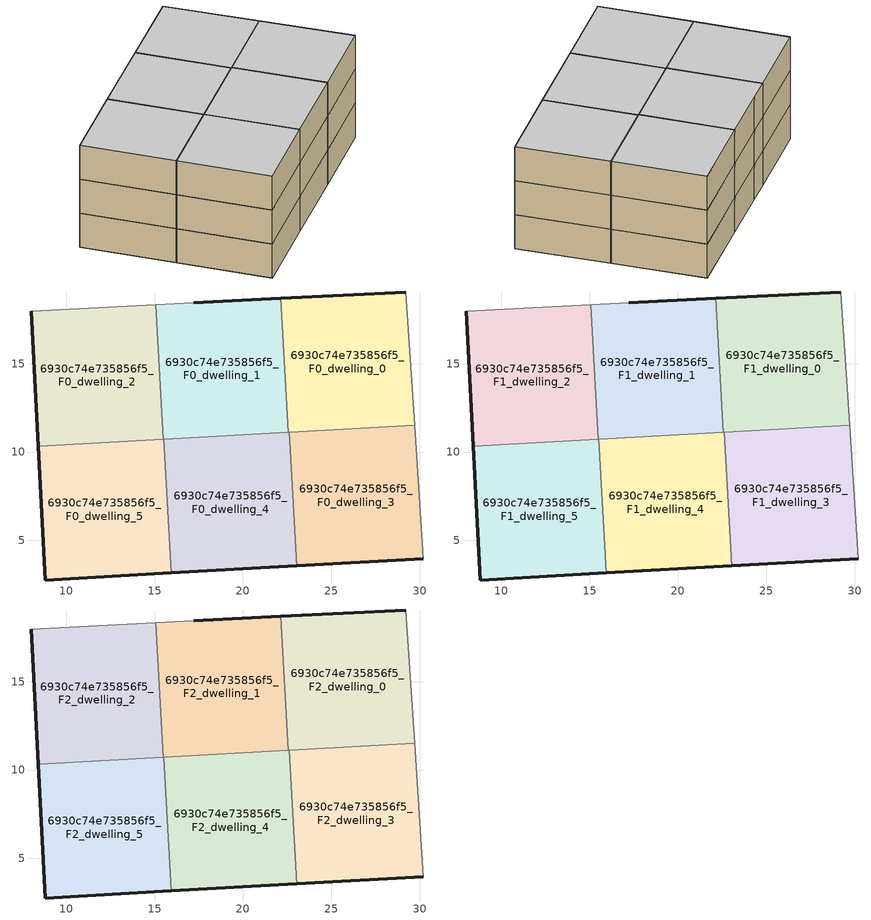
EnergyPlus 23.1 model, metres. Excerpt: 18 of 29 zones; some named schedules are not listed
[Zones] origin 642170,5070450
6930c74e735856f5_F0_dwelling_0
 floor ground (EU_floor_Construction): 29.72,11.51 29.22,19.06 22.14,18.71 22.56,11.12 z0
 wall outside (EU_wall_Construction): 22.14,18.71 29.22,19.06 z0:3
 wall adiabatic (EU_wall_Construction): 29.22,19.06 29.72,11.51 z0:3
 wall to 6930c74e735856f5_F0_dwelling_1 (EU_wall_Construction): 22.56,11.12 22.14,18.71 z0:3
 wall to 6930c74e735856f5_F0_dwelling_3 (EU_wall_Construction): 29.72,11.51 22.64,11.12 z0:3
 wall to 6930c74e735856f5_F0_dwelling_4 (EU_wall_Construction): 22.64,11.12 22.57,11.12 z0:3
6930c74e735856f5_F0_dwelling_1
 floor ground (EU_floor_Construction): 22.56,11.12 22.14,18.71 17.21,18.46 15.06,18.35 15.48,10.72 z0
 wall outside (EU_wall_Construction): 17.21,18.46 22.14,18.71 z0:3
 wall to 6930c74e735856f5_F0_dwelling_2 (EU_wall_Construction): 15.48,10.72 15.06,18.35 z0:3
 wall adiabatic (EU_wall_Construction): 15.06,18.35 17.21,18.46 z0:3
 wall to 6930c74e735856f5_F0_dwelling_4 (EU_wall_Construction): 22.56,11.12 15.52,10.72 z0:3
 wall to 6930c74e735856f5_F0_dwelling_5 (EU_wall_Construction): 15.52,10.72 15.48,10.72 z0:3
6930c74e735856f5_F0_dwelling_2
 floor ground (EU_floor_Construction): 15.48,10.72 15.06,18.35 8.01,17.97 8.41,10.33 z0
 wall outside (EU_wall_Construction): 8.41,10.33 8.01,17.97 z0:3
 wall adiabatic (EU_wall_Construction): 8.01,17.97 15.06,18.35 z0:3
 wall to 6930c74e735856f5_F0_dwelling_5 (EU_wall_Construction): 15.48,10.72 8.41,10.33 z0:3
6930c74e735856f5_F0_dwelling_3
 floor ground (EU_floor_Construction): 30.22,3.95 29.72,11.51 22.64,11.12 23.06,3.55 z0
 wall outside (EU_wall_Construction): 30.22,3.95 23.06,3.55 z0:3
 wall adiabatic (EU_wall_Construction): 29.72,11.51 30.22,3.95 z0:3
 wall to 6930c74e735856f5_F0_dwelling_4 (EU_wall_Construction): 23.06,3.55 22.64,11.12 z0:3
6930c74e735856f5_F0_dwelling_4
 floor ground (EU_floor_Construction): 23.06,3.55 22.64,11.12 15.52,10.72 15.94,3.16 z0
 wall outside (EU_wall_Construction): 23.06,3.55 15.94,3.16 z0:3
 wall to 6930c74e735856f5_F0_dwelling_5 (EU_wall_Construction): 15.94,3.16 15.52,10.72 z0:3
6930c74e735856f5_F0_dwelling_5
 floor ground (EU_floor_Construction): 15.94,3.16 15.52,10.72 8.41,10.33 8.81,2.76 z0
 wall outside (EU_wall_Construction): 15.94,3.16 8.81,2.76 8.41,10.33 z0:3
6930c74e735856f5_F1_dwelling_0
 floor to 6930c74e735856f5_F0_dwelling_0 (EU_floor_Construction): 29.72,11.51 29.22,19.06 22.14,18.71 22.56,11.12 z3
 wall outside (EU_wall_Construction): 22.14,18.71 29.22,19.06 z3:6
 wall adiabatic (EU_wall_Construction): 29.22,19.06 29.72,11.51 z3:6
 wall to 6930c74e735856f5_F1_dwelling_1 (EU_wall_Construction): 22.56,11.12 22.14,18.71 z3:6
 wall to 6930c74e735856f5_F1_dwelling_3 (EU_wall_Construction): 29.72,11.51 22.64,11.12 z3:6
 wall to 6930c74e735856f5_F1_dwelling_4 (EU_wall_Construction): 22.64,11.12 22.57,11.12 z3:6
6930c74e735856f5_F1_dwelling_1
 floor to 6930c74e735856f5_F0_dwelling_1 (EU_floor_Construction): 22.56,11.12 22.14,18.71 17.21,18.46 15.06,18.35 15.48,10.72 z3
 wall outside (EU_wall_Construction): 17.21,18.46 22.14,18.71 z3:6
 wall to 6930c74e735856f5_F1_dwelling_2 (EU_wall_Construction): 15.48,10.72 15.06,18.35 z3:6
 wall adiabatic (EU_wall_Construction): 15.06,18.35 17.21,18.46 z3:6
 wall to 6930c74e735856f5_F1_dwelling_4 (EU_wall_Construction): 22.56,11.12 15.52,10.72 z3:6
 wall to 6930c74e735856f5_F1_dwelling_5 (EU_wall_Construction): 15.52,10.72 15.48,10.72 z3:6
6930c74e735856f5_F1_dwelling_2
 floor to 6930c74e735856f5_F0_dwelling_2 (EU_floor_Construction): 15.48,10.72 15.06,18.35 8.01,17.97 8.41,10.33 z3
 wall outside (EU_wall_Construction): 8.41,10.33 8.01,17.97 z3:6
 wall adiabatic (EU_wall_Construction): 8.01,17.97 15.06,18.35 z3:6
 wall to 6930c74e735856f5_F1_dwelling_5 (EU_wall_Construction): 15.48,10.72 8.41,10.33 z3:6
6930c74e735856f5_F1_dwelling_3
 floor to 6930c74e735856f5_F0_dwelling_3 (EU_floor_Construction): 30.22,3.95 29.72,11.51 22.64,11.12 23.06,3.55 z3
 wall outside (EU_wall_Construction): 30.22,3.95 23.06,3.55 z3:6
 wall adiabatic (EU_wall_Construction): 29.72,11.51 30.22,3.95 z3:6
 wall to 6930c74e735856f5_F1_dwelling_4 (EU_wall_Construction): 23.06,3.55 22.64,11.12 z3:6
6930c74e735856f5_F1_dwelling_4
 floor to 6930c74e735856f5_F0_dwelling_4 (EU_floor_Construction): 23.06,3.55 22.64,11.12 15.52,10.72 15.94,3.16 z3
 wall outside (EU_wall_Construction): 23.06,3.55 15.94,3.16 z3:6
 wall to 6930c74e735856f5_F1_dwelling_5 (EU_wall_Construction): 15.94,3.16 15.52,10.72 z3:6
6930c74e735856f5_F1_dwelling_5
 floor to 6930c74e735856f5_F0_dwelling_5 (EU_floor_Construction): 15.94,3.16 15.52,10.72 8.41,10.33 8.81,2.76 z3
 wall outside (EU_wall_Construction): 15.94,3.16 8.81,2.76 8.41,10.33 z3:6
6930c74e735856f5_F2_dwelling_0
 floor to 6930c74e735856f5_F1_dwelling_0 (EU_floor_Construction): 29.72,11.51 29.22,19.06 22.14,18.71 22.56,11.12 z6
 wall outside (EU_wall_Construction): 22.14,18.71 29.22,19.06 z6:9
 wall adiabatic (EU_wall_Construction): 29.22,19.06 29.72,11.51 z6:9
 wall to 6930c74e735856f5_F2_dwelling_1 (EU_wall_Construction): 22.56,11.12 22.14,18.71 z6:9
 wall to 6930c74e735856f5_F2_dwelling_3 (EU_wall_Construction): 29.72,11.51 22.64,11.12 z6:9
 wall to 6930c74e735856f5_F2_dwelling_4 (EU_wall_Construction): 22.64,11.12 22.57,11.12 z6:9
 ceiling to 6930c74e735856f5_F3_dwelling_0 (EU_floor_Construction): 29.22,19.06 29.72,11.51 22.56,11.12 22.14,18.71 z9
6930c74e735856f5_F2_dwelling_1
 floor to 6930c74e735856f5_F1_dwelling_1 (EU_floor_Construction): 22.56,11.12 22.14,18.71 17.21,18.46 15.06,18.35 15.48,10.72 z6
 wall outside (EU_wall_Construction): 17.21,18.46 22.14,18.71 z6:9
 wall to 6930c74e735856f5_F2_dwelling_2 (EU_wall_Construction): 15.48,10.72 15.06,18.35 z6:9
 wall adiabatic (EU_wall_Construction): 15.06,18.35 17.21,18.46 z6:9
 wall to 6930c74e735856f5_F2_dwelling_4 (EU_wall_Construction): 22.56,11.12 15.52,10.72 z6:9
 wall to 6930c74e735856f5_F2_dwelling_5 (EU_wall_Construction): 15.52,10.72 15.48,10.72 z6:9
 ceiling to 6930c74e735856f5_F3_dwelling_1 (EU_floor_Construction): 22.14,18.71 22.56,11.12 15.48,10.72 15.06,18.35 17.21,18.46 z9
6930c74e735856f5_F2_dwelling_2
 floor to 6930c74e735856f5_F1_dwelling_2 (EU_floor_Construction): 15.48,10.72 15.06,18.35 8.01,17.97 8.41,10.33 z6
 wall outside (EU_wall_Construction): 8.41,10.33 8.01,17.97 z6:9
 wall adiabatic (EU_wall_Construction): 8.01,17.97 15.06,18.35 z6:9
 wall to 6930c74e735856f5_F2_dwelling_5 (EU_wall_Construction): 15.48,10.72 8.41,10.33 z6:9
 ceiling to 6930c74e735856f5_F3_dwelling_2 (EU_floor_Construction): 15.06,18.35 15.48,10.72 8.41,10.33 8.01,17.97 z9
6930c74e735856f5_F2_dwelling_3
 floor to 6930c74e735856f5_F1_dwelling_3 (EU_floor_Construction): 30.22,3.95 29.72,11.51 22.64,11.12 23.06,3.55 z6
 wall outside (EU_wall_Construction): 30.22,3.95 23.06,3.55 z6:9
 wall adiabatic (EU_wall_Construction): 29.72,11.51 30.22,3.95 z6:9
 wall to 6930c74e735856f5_F2_dwelling_4 (EU_wall_Construction): 23.06,3.55 22.64,11.12 z6:9
 ceiling to 6930c74e735856f5_F3_dwelling_3 (EU_floor_Construction): 29.72,11.51 30.22,3.95 23.06,3.55 22.64,11.12 z9
6930c74e735856f5_F2_dwelling_4
 floor to 6930c74e735856f5_F1_dwelling_4 (EU_floor_Construction): 23.06,3.55 22.64,11.12 15.52,10.72 15.94,3.16 z6
 wall outside (EU_wall_Construction): 23.06,3.55 15.94,3.16 z6:9
 wall to 6930c74e735856f5_F2_dwelling_5 (EU_wall_Construction): 15.94,3.16 15.52,10.72 z6:9
 ceiling to 6930c74e735856f5_F3_dwelling_4 (EU_floor_Construction): 22.64,11.12 23.06,3.55 15.94,3.16 15.52,10.72 z9
6930c74e735856f5_F2_dwelling_5
 floor to 6930c74e735856f5_F1_dwelling_5 (EU_floor_Construction): 15.94,3.16 15.52,10.72 8.41,10.33 8.81,2.76 z6
 wall outside (EU_wall_Construction): 15.94,3.16 8.81,2.76 8.41,10.33 z6:9
 ceiling to 6930c74e735856f5_F3_dwelling_5 (EU_floor_Construction): 15.52,10.72 15.94,3.16 8.81,2.76 8.41,10.33 z9
[Building]
EU S2 Campaign: North Axis=0; Terrain=City; Solar Distribution=FullExterior
[Site:Location]
Lyon-Bron: Latitude=45.75; Longitude=5; Time Zone=1; Elevation=198
[SizingPeriod:WeatherFileDays]
AnnualSizingPeriod: Begin Month=1; Begin Day of Month=1; End Month=12; End Day of Month=31; Day of Week for Start Day=Monday; Use Weather File Daylight Saving Period=No; Use Weather File Rain and Snow Indicators=No
[MATERIAL]
EU_InternalMass_Material: Roughness=MediumRough; Thickness=0.1; Conductivity=1; Density=1800; Specific Heat=900; Thermal Absorptance=0.9; Solar Absorptance=0.7; Visible Absorptance=0.7
[MATERIAL:NOMASS] Roughness=MediumRough; Thermal Absorptance=0.9; Solar Absorptance=0.7; Visible Absorptance=0.7
Name | Thermal Resistance
EU_wall_NoMass | 0.776494
EU_floor_NoMass | 0.421597
[CONSTRUCTION]
EU_wall_Construction: EU_wall_NoMass
EU_floor_Construction: EU_floor_NoMass
EU_InternalMass_Construction: EU_InternalMass_Material
[ZONE] Type=1; Multiplier=1; Ceiling Height=autocalculate; Floor Area=autocalculate; Part of Total Floor Area=Yes
Name | Volume
6930c74e735856f5_F0_dwelling_0; 6930c74e735856f5_F1_dwelling_0; 6930c74e735856f5_F2_dwelling_0 | 162.214
6930c74e735856f5_F0_dwelling_1; 6930c74e735856f5_F1_dwelling_1; 6930c74e735856f5_F2_dwelling_1 | 162.223
6930c74e735856f5_F0_dwelling_2; 6930c74e735856f5_F1_dwelling_2; 6930c74e735856f5_F2_dwelling_2 | 162.205
6930c74e735856f5_F0_dwelling_3; 6930c74e735856f5_F1_dwelling_3; 6930c74e735856f5_F2_dwelling_3 | 162.203
6930c74e735856f5_F0_dwelling_4; 6930c74e735856f5_F1_dwelling_4; 6930c74e735856f5_F2_dwelling_4 | 162.198
6930c74e735856f5_F0_dwelling_5; 6930c74e735856f5_F1_dwelling_5; 6930c74e735856f5_F2_dwelling_5 | 162.196
[INTERNALMASS] Construction=EU_InternalMass_Construction
Name | Zone or ZoneList | Surface Area
6930c74e735856f5_F0_dwelling_0_EU_InternalMass | 6930c74e735856f5_F0_dwelling_0 | 54.0711
6930c74e735856f5_F0_dwelling_1_EU_InternalMass | 6930c74e735856f5_F0_dwelling_1 | 54.0747
6930c74e735856f5_F0_dwelling_2_EU_InternalMass | 6930c74e735856f5_F0_dwelling_2 | 54.0681
6930c74e735856f5_F0_dwelling_3_EU_InternalMass | 6930c74e735856f5_F0_dwelling_3 | 54.0674
6930c74e735856f5_F0_dwelling_4_EU_InternalMass | 6930c74e735856f5_F0_dwelling_4 | 54.0664
6930c74e735856f5_F0_dwelling_5_EU_InternalMass | 6930c74e735856f5_F0_dwelling_5 | 54.065
6930c74e735856f5_F1_dwelling_0_EU_InternalMass | 6930c74e735856f5_F1_dwelling_0 | 54.0711
6930c74e735856f5_F1_dwelling_1_EU_InternalMass | 6930c74e735856f5_F1_dwelling_1 | 54.0747
6930c74e735856f5_F1_dwelling_2_EU_InternalMass | 6930c74e735856f5_F1_dwelling_2 | 54.0681
6930c74e735856f5_F1_dwelling_3_EU_InternalMass | 6930c74e735856f5_F1_dwelling_3 | 54.0674
6930c74e735856f5_F1_dwelling_4_EU_InternalMass | 6930c74e735856f5_F1_dwelling_4 | 54.0664
6930c74e735856f5_F1_dwelling_5_EU_InternalMass | 6930c74e735856f5_F1_dwelling_5 | 54.065
6930c74e735856f5_F2_dwelling_0_EU_InternalMass | 6930c74e735856f5_F2_dwelling_0 | 54.0711
6930c74e735856f5_F2_dwelling_1_EU_InternalMass | 6930c74e735856f5_F2_dwelling_1 | 54.0747
6930c74e735856f5_F2_dwelling_2_EU_InternalMass | 6930c74e735856f5_F2_dwelling_2 | 54.0681
6930c74e735856f5_F2_dwelling_3_EU_InternalMass | 6930c74e735856f5_F2_dwelling_3 | 54.0674
6930c74e735856f5_F2_dwelling_4_EU_InternalMass | 6930c74e735856f5_F2_dwelling_4 | 54.0664
6930c74e735856f5_F2_dwelling_5_EU_InternalMass | 6930c74e735856f5_F2_dwelling_5 | 54.065
[OTHEREQUIPMENT] Fuel Type=Electricity; Design Level Calculation Method=Watts/Area; Power per Zone Floor Area=1; Fraction Latent=0; Fraction Radiant=0; Fraction Lost=0; Carbon Dioxide Generation Rate=0; EndUse Subcategory=EU_Step8_InternalGains
Name | Zone or ZoneList or Space or SpaceList | Schedule
EU_Step8_InternalGain_6930c74e735856f5_F0_dwelling_0_f000 | 6930c74e735856f5_F0_dwelling_0 | EU_Step8_GainSchedule_6930c74e735856f5_F0_dwelling_0_f000
EU_Step8_InternalGain_6930c74e735856f5_F0_dwelling_1_f000 | 6930c74e735856f5_F0_dwelling_1 | EU_Step8_GainSchedule_6930c74e735856f5_F0_dwelling_1_f000
EU_Step8_InternalGain_6930c74e735856f5_F0_dwelling_2_f000 | 6930c74e735856f5_F0_dwelling_2 | EU_Step8_GainSchedule_6930c74e735856f5_F0_dwelling_2_f000
EU_Step8_InternalGain_6930c74e735856f5_F0_dwelling_3_f000 | 6930c74e735856f5_F0_dwelling_3 | EU_Step8_GainSchedule_6930c74e735856f5_F0_dwelling_3_f000
EU_Step8_InternalGain_6930c74e735856f5_F0_dwelling_4_f000 | 6930c74e735856f5_F0_dwelling_4 | EU_Step8_GainSchedule_6930c74e735856f5_F0_dwelling_4_f000
EU_Step8_InternalGain_6930c74e735856f5_F0_dwelling_5_f000 | 6930c74e735856f5_F0_dwelling_5 | EU_Step8_GainSchedule_6930c74e735856f5_F0_dwelling_5_f000
EU_Step8_InternalGain_6930c74e735856f5_F1_dwelling_0_f000 | 6930c74e735856f5_F1_dwelling_0 | EU_Step8_GainSchedule_6930c74e735856f5_F1_dwelling_0_f000
EU_Step8_InternalGain_6930c74e735856f5_F1_dwelling_1_f000 | 6930c74e735856f5_F1_dwelling_1 | EU_Step8_GainSchedule_6930c74e735856f5_F1_dwelling_1_f000
EU_Step8_InternalGain_6930c74e735856f5_F1_dwelling_2_f000 | 6930c74e735856f5_F1_dwelling_2 | EU_Step8_GainSchedule_6930c74e735856f5_F1_dwelling_2_f000
EU_Step8_InternalGain_6930c74e735856f5_F1_dwelling_3_f000 | 6930c74e735856f5_F1_dwelling_3 | EU_Step8_GainSchedule_6930c74e735856f5_F1_dwelling_3_f000
EU_Step8_InternalGain_6930c74e735856f5_F1_dwelling_4_f000 | 6930c74e735856f5_F1_dwelling_4 | EU_Step8_GainSchedule_6930c74e735856f5_F1_dwelling_4_f000
EU_Step8_InternalGain_6930c74e735856f5_F1_dwelling_5_f000 | 6930c74e735856f5_F1_dwelling_5 | EU_Step8_GainSchedule_6930c74e735856f5_F1_dwelling_5_f000
EU_Step8_InternalGain_6930c74e735856f5_F2_dwelling_0_f000 | 6930c74e735856f5_F2_dwelling_0 | EU_Step8_GainSchedule_6930c74e735856f5_F2_dwelling_0_f000
EU_Step8_InternalGain_6930c74e735856f5_F2_dwelling_1_f000 | 6930c74e735856f5_F2_dwelling_1 | EU_Step8_GainSchedule_6930c74e735856f5_F2_dwelling_1_f000
EU_Step8_InternalGain_6930c74e735856f5_F2_dwelling_2_f000 | 6930c74e735856f5_F2_dwelling_2 | EU_Step8_GainSchedule_6930c74e735856f5_F2_dwelling_2_f000
EU_Step8_InternalGain_6930c74e735856f5_F2_dwelling_3_f000 | 6930c74e735856f5_F2_dwelling_3 | EU_Step8_GainSchedule_6930c74e735856f5_F2_dwelling_3_f000
EU_Step8_InternalGain_6930c74e735856f5_F2_dwelling_4_f000 | 6930c74e735856f5_F2_dwelling_4 | EU_Step8_GainSchedule_6930c74e735856f5_F2_dwelling_4_f000
EU_Step8_InternalGain_6930c74e735856f5_F2_dwelling_5_f000 | 6930c74e735856f5_F2_dwelling_5 | EU_Step8_GainSchedule_6930c74e735856f5_F2_dwelling_5_f000
[ZONEVENTILATION:DESIGNFLOWRATE] Schedule=EU_AlwaysOn; Design Flow Rate Calculation Method=AirChanges/Hour; Air Changes per Hour=0.693814; Ventilation Type=Natural; Fan Pressure Rise=0; Fan Total Efficiency=1; Constant Term Coefficient=1; Temperature Term Coefficient=0; Velocity Term Coefficient=0; Velocity Squared Term Coefficient=0; Minimum Indoor Temperature=-100; Maximum Indoor Temperature=100; Delta Temperature=-100; Minimum Outdoor Temperature=-100; Maximum Outdoor Temperature=100; Maximum Wind Speed=40
Name | Zone or ZoneList or Space or SpaceList
EU_ConstantAir_6930c74e735856f5_F0_dwelling_0 | 6930c74e735856f5_F0_dwelling_0
EU_ConstantAir_6930c74e735856f5_F0_dwelling_1 | 6930c74e735856f5_F0_dwelling_1
EU_ConstantAir_6930c74e735856f5_F0_dwelling_2 | 6930c74e735856f5_F0_dwelling_2
EU_ConstantAir_6930c74e735856f5_F0_dwelling_3 | 6930c74e735856f5_F0_dwelling_3
EU_ConstantAir_6930c74e735856f5_F0_dwelling_4 | 6930c74e735856f5_F0_dwelling_4
EU_ConstantAir_6930c74e735856f5_F0_dwelling_5 | 6930c74e735856f5_F0_dwelling_5
EU_ConstantAir_6930c74e735856f5_F1_dwelling_0 | 6930c74e735856f5_F1_dwelling_0
EU_ConstantAir_6930c74e735856f5_F1_dwelling_1 | 6930c74e735856f5_F1_dwelling_1
EU_ConstantAir_6930c74e735856f5_F1_dwelling_2 | 6930c74e735856f5_F1_dwelling_2
EU_ConstantAir_6930c74e735856f5_F1_dwelling_3 | 6930c74e735856f5_F1_dwelling_3
EU_ConstantAir_6930c74e735856f5_F1_dwelling_4 | 6930c74e735856f5_F1_dwelling_4
EU_ConstantAir_6930c74e735856f5_F1_dwelling_5 | 6930c74e735856f5_F1_dwelling_5
EU_ConstantAir_6930c74e735856f5_F2_dwelling_0 | 6930c74e735856f5_F2_dwelling_0
EU_ConstantAir_6930c74e735856f5_F2_dwelling_1 | 6930c74e735856f5_F2_dwelling_1
EU_ConstantAir_6930c74e735856f5_F2_dwelling_2 | 6930c74e735856f5_F2_dwelling_2
EU_ConstantAir_6930c74e735856f5_F2_dwelling_3 | 6930c74e735856f5_F2_dwelling_3
EU_ConstantAir_6930c74e735856f5_F2_dwelling_4 | 6930c74e735856f5_F2_dwelling_4
EU_ConstantAir_6930c74e735856f5_F2_dwelling_5 | 6930c74e735856f5_F2_dwelling_5
[HVACTEMPLATE:THERMOSTAT] Constant Heating Setpoint=20; Constant Cooling Setpoint=50
EU_HeatOnly_6930c74e735856f5_F0_dwelling_0; EU_HeatOnly_6930c74e735856f5_F0_dwelling_1; EU_HeatOnly_6930c74e735856f5_F0_dwelling_2; EU_HeatOnly_6930c74e735856f5_F0_dwelling_3; EU_HeatOnly_6930c74e735856f5_F0_dwelling_4; EU_HeatOnly_6930c74e735856f5_F0_dwelling_5; EU_HeatOnly_6930c74e735856f5_F1_dwelling_0; EU_HeatOnly_6930c74e735856f5_F1_dwelling_1; EU_HeatOnly_6930c74e735856f5_F1_dwelling_2; EU_HeatOnly_6930c74e735856f5_F1_dwelling_3; EU_HeatOnly_6930c74e735856f5_F1_dwelling_4; EU_HeatOnly_6930c74e735856f5_F1_dwelling_5; EU_HeatOnly_6930c74e735856f5_F2_dwelling_0; EU_HeatOnly_6930c74e735856f5_F2_dwelling_1; EU_HeatOnly_6930c74e735856f5_F2_dwelling_2; EU_HeatOnly_6930c74e735856f5_F2_dwelling_3; EU_HeatOnly_6930c74e735856f5_F2_dwelling_4; EU_HeatOnly_6930c74e735856f5_F2_dwelling_5; EU_HeatOnly_6930c74e735856f5_F3_dwelling_0; EU_HeatOnly_6930c74e735856f5_F3_dwelling_1; EU_HeatOnly_6930c74e735856f5_F3_dwelling_2; EU_HeatOnly_6930c74e735856f5_F3_dwelling_3; EU_HeatOnly_6930c74e735856f5_F3_dwelling_4; EU_HeatOnly_6930c74e735856f5_F3_dwelling_5; EU_HeatOnly_6930c74e735856f5_F4_dwelling_0; EU_HeatOnly_6930c74e735856f5_F4_dwelling_1; EU_HeatOnly_6930c74e735856f5_F4_dwelling_2; EU_HeatOnly_6930c74e735856f5_F4_dwelling_3; EU_HeatOnly_6930c74e735856f5_F4_dwelling_4
[HVACTEMPLATE:ZONE:IDEALLOADSAIRSYSTEM] System Availability Schedule=EU_AlwaysOn; Maximum Heating Supply Air Temperature=50; Minimum Cooling Supply Air Temperature=13; Maximum Heating Supply Air Humidity Ratio=0.0156; Minimum Cooling Supply Air Humidity Ratio=0.0077; Heating Limit=NoLimit; Cooling Limit=NoLimit; Heating Availability Schedule=EU_AlwaysOn; Cooling Availability Schedule=EU_CoolingOff; Dehumidification Control Type=ConstantSensibleHeatRatio; Cooling Sensible Heat Ratio=0.7; Dehumidification Setpoint=60; Humidification Control Type=None; Humidification Setpoint=30; Outdoor Air Method=None; Outdoor Air Flow Rate per Person=0.00944; Outdoor Air Flow Rate per Zone Floor Area=0; Outdoor Air Flow Rate per Zone=0; Demand Controlled Ventilation Type=None; Outdoor Air Economizer Type=NoEconomizer; Heat Recovery Type=None; Sensible Heat Recovery Effectiveness=0.7; Latent Heat Recovery Effectiveness=0.65
Name | Template Thermostat
6930c74e735856f5_F0_dwelling_0 | EU_HeatOnly_6930c74e735856f5_F0_dwelling_0
6930c74e735856f5_F0_dwelling_1 | EU_HeatOnly_6930c74e735856f5_F0_dwelling_1
6930c74e735856f5_F0_dwelling_2 | EU_HeatOnly_6930c74e735856f5_F0_dwelling_2
6930c74e735856f5_F0_dwelling_3 | EU_HeatOnly_6930c74e735856f5_F0_dwelling_3
6930c74e735856f5_F0_dwelling_4 | EU_HeatOnly_6930c74e735856f5_F0_dwelling_4
6930c74e735856f5_F0_dwelling_5 | EU_HeatOnly_6930c74e735856f5_F0_dwelling_5
6930c74e735856f5_F1_dwelling_0 | EU_HeatOnly_6930c74e735856f5_F1_dwelling_0
